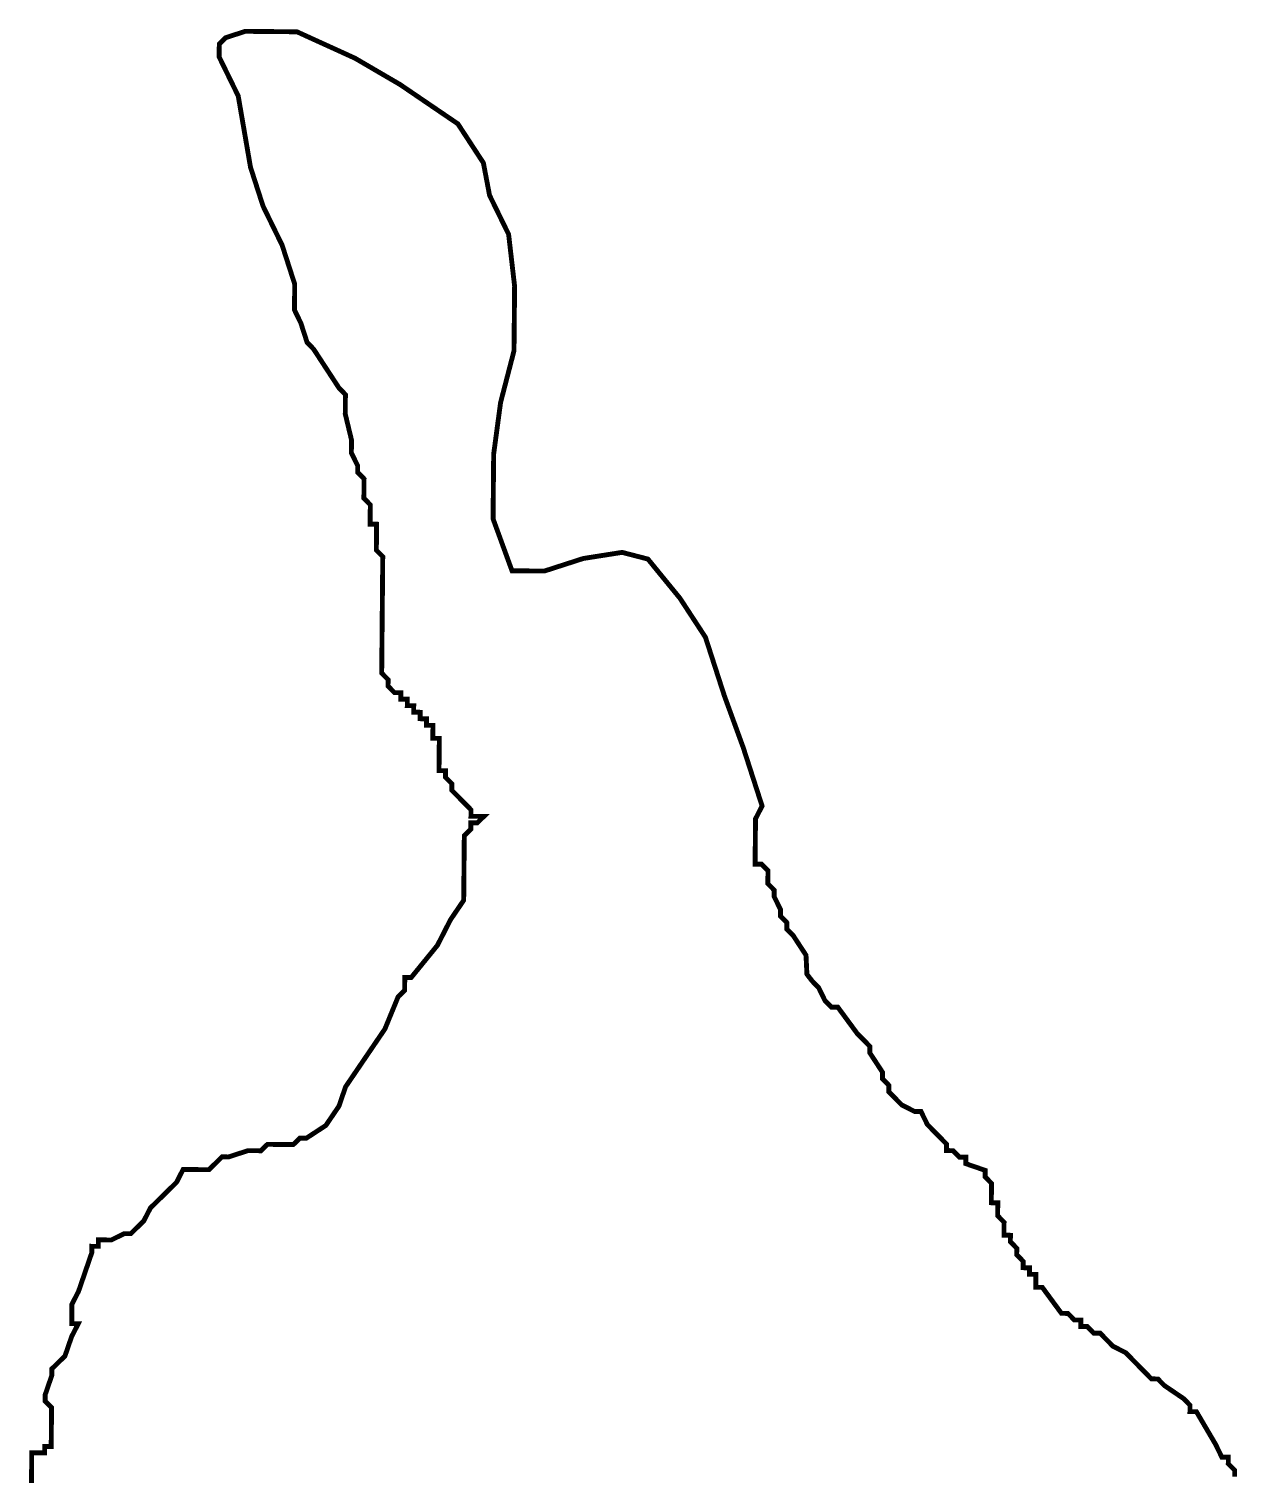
# Model space of a CAD drawing. Header units: metres. Extents: x 290190 to 339802, y 1811045 to 1991312.
# Drawn here: x 295727 to 296475, y 1980047 to 1980942 of the extents above; entities that cross this region are included whole.
import ezdxf

# ---------------------------------------------------------------- set-up
doc = ezdxf.new("R2010")
doc.units = ezdxf.units.M
doc.header["$MEASUREMENT"] = 0
doc.layers.add('HAZARDS LINE', color=1, linetype='Continuous')

msp = doc.modelspace()

# ---------------------------------------------------------------- linework, layer by layer
at = {"layer": 'HAZARDS LINE', "lineweight": 18}
msp.add_lwpolyline([(296473.92, 1980045, 3.01, 3.01, 0), (296473.96, 1980049.01, 3.01, 3.01, 0), (296469.99, 1980053.05, 3.01, 3.01, 0), (296470.03, 1980057.06, 3.01, 3.01, 0), (296466.02, 1980057.1, 3.01, 3.01, 0), (296462.08, 1980065.15, 3.01, 3.01, 0), (296450.24, 1980085.31, 3.01, 3.01, 0), (296446.24, 1980085.34, 3.01, 3.01, 0), (296446.27, 1980089.35, 3.01, 3.01, 0), (296442.3, 1980093.4, 3.01, 3.01, 0), (296430.35, 1980101.52, 3.01, 3.01, 0), (296426.38, 1980105.57, 3.01, 3.01, 0), (296422.37, 1980105.6, 3.01, 3.01, 0), (296410.46, 1980117.74, 3.01, 3.01, 0), (296406.49, 1980121.79, 3.01, 3.01, 0), (296398.51, 1980125.87, 3.01, 3.01, 0), (296390.57, 1980133.96, 3.01, 3.01, 0), (296386.56, 1980133.99, 3.01, 3.01, 0), (296382.59, 1980138.04, 3.01, 3.01, 0), (296378.58, 1980138.08, 3.01, 3.01, 0), (296378.62, 1980142.08, 3.01, 3.01, 0), (296374.61, 1980142.12, 3.01, 3.01, 0), (296370.64, 1980146.17, 3.01, 3.01, 0), (296366.63, 1980146.2, 3.01, 3.01, 0), (296354.75, 1980162.35, 3.01, 3.01, 0), (296350.74, 1980162.38, 3.01, 3.01, 0), (296350.82, 1980170.4, 3.01, 3.01, 0), (296346.81, 1980170.44, 3.01, 3.01, 0), (296346.85, 1980174.45, 3.01, 3.01, 0), (296342.84, 1980174.48, 3.01, 3.01, 0), (296342.88, 1980178.49, 3.01, 3.01, 0), (296338.9, 1980182.54, 3.01, 3.01, 0), (296338.94, 1980186.55, 3.01, 3.01, 0), (296334.97, 1980190.59, 3.01, 3.01, 0), (296335.01, 1980194.6, 3.01, 3.01, 0), (296331, 1980194.64, 3.01, 3.01, 0), (296331.07, 1980202.65, 3.01, 3.01, 0), (296327.1, 1980206.7, 3.01, 3.01, 0), (296327.17, 1980214.72, 3.01, 3.01, 0), (296323.17, 1980214.75, 3.01, 3.01, 0), (296323.28, 1980226.78, 3.01, 3.01, 0), (296319.31, 1980230.82, 3.01, 3.01, 0), (296319.34, 1980234.83, 3.01, 3.01, 0), (296307.36, 1980238.95, 3.01, 3.01, 0), (296307.39, 1980242.96, 3.01, 3.01, 0), (296303.38, 1980242.99, 3.01, 3.01, 0), (296299.41, 1980247.04, 3.01, 3.01, 0), (296295.4, 1980247.08, 3.01, 3.01, 0), (296295.44, 1980251.09, 3.01, 3.01, 0), (296291.47, 1980255.13, 3.01, 3.01, 0), (296283.53, 1980263.22, 3.01, 3.01, 0), (296279.59, 1980271.27, 3.01, 3.01, 0), (296275.59, 1980271.31, 3.01, 3.01, 0), (296267.61, 1980275.39, 3.01, 3.01, 0), (296263.64, 1980279.44, 3.01, 3.01, 0), (296259.66, 1980283.48, 3.01, 3.01, 0), (296259.7, 1980287.49, 3.01, 3.01, 0), (296255.73, 1980291.54, 3.01, 3.01, 0), (296255.77, 1980295.55, 3.01, 3.01, 0), (296247.86, 1980307.64, 3.01, 3.01, 0), (296247.9, 1980311.65, 3.01, 3.01, 0), (296243.93, 1980315.7, 3.01, 3.01, 0), (296239.96, 1980319.74, 3.01, 3.01, 0), (296228.08, 1980335.89, 3.01, 3.01, 0), (296224.07, 1980335.92, 3.01, 3.01, 0), (296220.1, 1980339.97, 3.01, 3.01, 0), (296216.16, 1980348.02, 3.01, 3.01, 0), (296212.19, 1980352.07, 3.01, 3.01, 0), (296208.89, 1980356.36, 3.01, 3.01, 0), (296208.33, 1980368.14, 3.01, 3.01, 0), (296200.43, 1980380.24, 3.01, 3.01, 0), (296196.46, 1980384.28, 3.01, 3.01, 0), (296196.49, 1980388.29, 3.01, 3.01, 0), (296192.52, 1980392.34, 3.01, 3.01, 0), (296192.56, 1980396.35, 3.01, 3.01, 0), (296188.62, 1980404.4, 3.01, 3.01, 0), (296188.66, 1980408.41, 3.01, 3.01, 0), (296184.69, 1980412.45, 3.01, 3.01, 0), (296184.76, 1980420.47, 3.01, 3.01, 0), (296180.79, 1980424.52, 3.01, 3.01, 0), (296176.78, 1980424.55, 3.01, 3.01, 0), (296177.04, 1980452.61, 3.01, 3.01, 0), (296181.12, 1980460.59, 3.01, 3.01, 0), (296169.43, 1980496.78, 3.01, 3.01, 0), (296157.7, 1980528.96, 3.01, 3.01, 0), (296146.01, 1980565.14, 3.01, 3.01, 0), (296130.19, 1980589.34, 3.01, 3.01, 0), (296110.37, 1980613.58, 3.01, 3.01, 0), (296094.38, 1980617.73, 3.01, 3.01, 0), (296070.3, 1980613.94, 3.01, 3.01, 0), (296046.18, 1980606.15, 3.01, 3.01, 0), (296026.14, 1980606.33, 3.01, 3.01, 0), (296014.41, 1980638.51, 3.01, 3.01, 0), (296014.77, 1980678.59, 3.01, 3.01, 0), (296019.07, 1980710.62, 3.01, 3.01, 0), (296027.38, 1980742.62, 3.01, 3.01, 0), (296027.75, 1980782.7, 3.01, 3.01, 0), (296024.04, 1980814.81, 3.01, 3.01, 0), (296012.23, 1980838.97, 3.01, 3.01, 0), (296008.41, 1980859.05, 3.01, 3.01, 0), (295992.6, 1980883.25, 3.01, 3.01, 0), (295956.75, 1980907.63, 3.01, 3.01, 0), (295928.84, 1980923.92, 3.01, 3.01, 0), (295892.91, 1980940.28, 3.01, 3.01, 0), (295860.85, 1980940.58, 3.01, 3.01, 0), (295848.79, 1980936.68, 3.01, 3.01, 0), (295844.75, 1980932.71, 3.01, 3.01, 0), (295844.67, 1980924.69, 3.01, 3.01, 0), (295848.61, 1980916.64, 3.01, 3.01, 0), (295856.48, 1980900.53, 3.01, 3.01, 0), (295864.09, 1980856.36, 3.01, 3.01, 0), (295871.88, 1980832.24, 3.01, 3.01, 0), (295883.69, 1980808.08, 3.01, 3.01, 0), (295891.48, 1980783.95, 3.01, 3.01, 0), (295891.34, 1980767.92, 3.01, 3.01, 0), (295895.27, 1980759.86, 3.01, 3.01, 0), (295899.17, 1980747.8, 3.01, 3.01, 0), (295903.14, 1980743.76, 3.01, 3.01, 0), (295918.95, 1980719.56, 3.01, 3.01, 0), (295922.92, 1980715.51, 3.01, 3.01, 0), (295922.81, 1980703.49, 3.01, 3.01, 0), (295926.67, 1980687.42, 3.01, 3.01, 0), (295926.6, 1980679.4, 3.01, 3.01, 0), (295930.53, 1980671.35, 3.01, 3.01, 0), (295930.5, 1980667.34, 3.01, 3.01, 0), (295934.47, 1980663.29, 3.01, 3.01, 0), (295934.36, 1980651.27, 3.01, 3.01, 0), (295938.33, 1980647.22, 3.01, 3.01, 0), (295938.22, 1980635.2, 3.01, 3.01, 0), (295942.23, 1980635.16, 3.01, 3.01, 0), (295942.08, 1980619.13, 3.01, 3.01, 0), (295946.05, 1980615.08, 3.01, 3.01, 0), (295945.39, 1980542.93, 3.01, 3.01, 0), (295949.36, 1980538.88, 3.01, 3.01, 0), (295949.33, 1980534.87, 3.01, 3.01, 0), (295953.3, 1980530.83, 3.01, 3.01, 0), (295957.3, 1980530.79, 3.01, 3.01, 0), (295957.27, 1980526.78, 3.01, 3.01, 0), (295961.28, 1980526.75, 3.01, 3.01, 0), (295961.24, 1980522.74, 3.01, 3.01, 0), (295965.25, 1980522.7, 3.01, 3.01, 0), (295965.21, 1980518.69, 3.01, 3.01, 0), (295969.22, 1980518.66, 3.01, 3.01, 0), (295969.18, 1980514.65, 3.01, 3.01, 0), (295973.19, 1980514.61, 3.01, 3.01, 0), (295973.15, 1980510.6, 3.01, 3.01, 0), (295977.16, 1980510.57, 3.01, 3.01, 0), (295977.09, 1980502.55, 3.01, 3.01, 0), (295981.1, 1980502.51, 3.01, 3.01, 0), (295980.91, 1980482.47, 3.01, 3.01, 0), (295984.92, 1980482.43, 3.01, 3.01, 0), (295984.88, 1980478.42, 3.01, 3.01, 0), (295988.85, 1980474.38, 3.01, 3.01, 0), (295988.82, 1980470.37, 3.01, 3.01, 0), (295992.79, 1980466.33, 3.01, 3.01, 0), (296000.73, 1980458.23, 3.01, 3.01, 0), (296000.69, 1980454.23, 3.01, 3.01, 0), (296008.71, 1980454.15, 3.01, 3.01, 0), (296004.67, 1980450.18, 3.01, 3.01, 0), (296000.66, 1980450.22, 3.01, 3.01, 0), (296000.62, 1980446.21, 3.01, 3.01, 0), (295996.58, 1980442.24, 3.01, 3.01, 0), (295996.21, 1980402.15, 3.01, 3.01, 0), (295988.08, 1980390.2, 3.01, 3.01, 0), (295979.92, 1980374.24, 3.01, 3.01, 0), (295963.71, 1980354.34, 3.01, 3.01, 0), (295959.7, 1980354.38, 3.01, 3.01, 0), (295959.62, 1980346.36, 3.01, 3.01, 0), (295955.58, 1980342.39, 3.01, 3.01, 0), (295947.38, 1980322.42, 3.01, 3.01, 0), (295939.25, 1980310.47, 3.01, 3.01, 0), (295923, 1980286.57, 3.01, 3.01, 0), (295918.89, 1980274.58, 3.01, 3.01, 0), (295910.76, 1980262.63, 3.01, 3.01, 0), (295898.66, 1980254.72, 3.01, 3.01, 0), (295894.65, 1980254.76, 3.01, 3.01, 0), (295890.61, 1980250.78, 3.01, 3.01, 0), (295874.58, 1980250.93, 3.01, 3.01, 0), (295870.53, 1980246.96, 3.01, 3.01, 0), (295862.52, 1980247.03, 3.01, 3.01, 0), (295850.46, 1980243.13, 3.01, 3.01, 0), (295846.45, 1980243.17, 3.01, 3.01, 0), (295838.36, 1980235.23, 3.01, 3.01, 0), (295822.33, 1980235.37, 3.01, 3.01, 0), (295818.25, 1980227.39, 3.01, 3.01, 0), (295814.2, 1980223.42, 3.01, 3.01, 0), (295802.07, 1980211.51, 3.01, 3.01, 0), (295797.99, 1980203.53, 3.01, 3.01, 0), (295793.94, 1980199.55, 3.01, 3.01, 0), (295789.9, 1980195.58, 3.01, 3.01, 0), (295785.89, 1980195.62, 3.01, 3.01, 0), (295777.84, 1980191.68, 3.01, 3.01, 0), (295769.82, 1980191.76, 3.01, 3.01, 0), (295769.79, 1980187.75, 3.01, 3.01, 0), (295765.78, 1980187.78, 3.01, 3.01, 0), (295765.74, 1980183.78, 3.01, 3.01, 0), (295757.51, 1980159.8, 3.01, 3.01, 0), (295753.42, 1980151.82, 3.01, 3.01, 0), (295753.31, 1980139.79, 3.01, 3.01, 0), (295757.32, 1980139.76, 3.01, 3.01, 0), (295753.24, 1980131.78, 3.01, 3.01, 0), (295749.12, 1980119.79, 3.01, 3.01, 0), (295741.03, 1980111.84, 3.01, 3.01, 0), (295741, 1980107.83, 3.01, 3.01, 0), (295736.88, 1980095.85, 3.01, 3.01, 0), (295736.84, 1980091.84, 3.01, 3.01, 0), (295740.81, 1980087.79, 3.01, 3.01, 0), (295740.59, 1980063.74, 3.01, 3.01, 0), (295736.59, 1980063.78, 3.01, 3.01, 0), (295736.55, 1980059.77, 3.01, 3.01, 0), (295728.53, 1980059.84, 3.01, 3.01, 0), (295728.28, 1980031.78, 3.01, 3.01, 0)], format="xyseb", dxfattribs=at)

doc.saveas('drawing.dxf')
